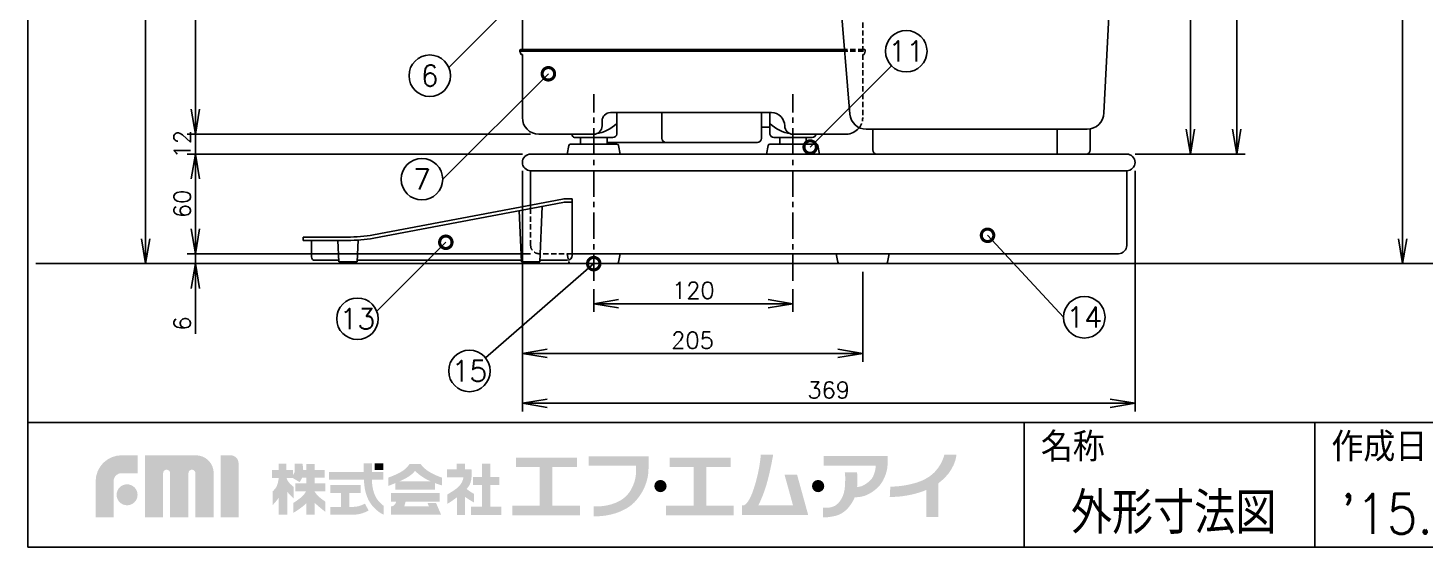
# Model space of a CAD drawing. Extents: x 115 to 2025, y 0 to 1377.
# Drawn here: x 115 to 956, y 0 to 313 of the extents above; entities that cross this region are included whole.
import ezdxf
from ezdxf.enums import TextEntityAlignment as Align

# ---------------------------------------------------------------- set-up
doc = ezdxf.new("R2010")
doc.units = 0
doc.header["$LTSCALE"] = 0.5
doc.header["$PDMODE"] = 3
doc.linetypes.add('CENTER', pattern=[50.8, 31.75, -6.35, 6.35, -6.35])
doc.linetypes.add('HIDDEN', pattern=[9.525, 6.35, -3.175])
doc.layers.get('0').update_dxf_attribs({"linetype": 'CONTINUOUS'})
doc.layers.get('DEFPOINTS').update_dxf_attribs({"linetype": 'CONTINUOUS'})
for name, color, linetype in [('DANMEN', 7, 'CONTINUOUS'), ('SUNPOU', 7, 'CONTINUOUS'), ('WAKU', 7, 'CONTINUOUS')]:
    doc.layers.add(name, color=color, linetype=linetype)
doc.styles.add('BIGFONT', font='romans', dxfattribs={"bigfont": 'bigfont'})
doc.styles.get("Standard").update_dxf_attribs({"font": 'ROMANS', "bigfont": 'EXTFONT.shx'})
doc.dimstyles.get("Standard").update_dxf_attribs({"dimscale": 5, "dimtxt": 2, "dimasz": 3, "dimexe": 1, "dimexo": 1, "dimgap": 0.6, "dimtad": 3, "dimdec": 0, "dimzin": 0, "dimdsep": 46, "dimtxsty": 'STANDARD', "dimblk1": 'OPEN', "dimblk2": 'OPEN', "dimsah": 1, "dimcen": 1.5, "dimadec": 0, "dimazin": 0, "dimtfac": 1, "dimtdec": 0, "dimtmove": 0, "dimatfit": 0, "dimldrblk": 'DOTSMALL', "dimfxl": 1, "dimtvp": 1, "dimtolj": 1, "dimtzin": 0, "dimarcsym": 0})

# ---------------------------------------------------------------- blocks, each defined once
blk = doc.blocks.new('_OPEN')
at = {"color": 0, "linetype": 'ByBlock'}
for p, q in [((-1, 0.167), (0, 0)), ((0, 0), (-1, -0.167)), ((0, 0), (-1, 0))]:
    blk.add_line(p, q, dxfattribs=at)
blk = doc.blocks.new('*D4')
at = {"layer": 'DEFPOINTS', "color": 0}
for p in [(535.25, 770.78), (185.89, 170.78), (347.02, 170.78)]:
    blk.add_point(p, dxfattribs=at)
at = {"layer": 'SUNPOU', "color": 0, "lineweight": -2}
for p, q in [((530.25, 770.78), (180.89, 770.78)), ((185.89, 755.78), (185.89, 185.78)), ((342.02, 170.78), (180.89, 170.78))]:
    blk.add_line(p, q, dxfattribs=at)
at = {"layer": 'SUNPOU', "color": 0, "lineweight": -2, "xscale": 15, "yscale": 15, "zscale": 15}
for p, rotation in [((185.89, 770.78), 90), ((185.89, 170.78), 270)]:
    blk.add_blockref('_OPEN', p, dxfattribs=dict(at, rotation=rotation))
at = {"layer": 'SUNPOU', "color": 0, "insert": (177.89, 486.78), "char_height": 10, "attachment_point": 5, "rotation": 90}
blk.add_mtext('\\A1;600', dxfattribs=at)
blk = doc.blocks.new('_DotSmall')
at = {"color": 0, "linetype": 'ByBlock', "const_width": 0.5}
blk.add_lwpolyline([(-0.0625, 0, 1), (0.0625, 0, 1)], format="xyb", close=True, dxfattribs=at)
blk = doc.blocks.new('*D5')
at = {"layer": 'DEFPOINTS', "color": 0}
for p in [(356.22, 176.78), (215.89, 170.78), (410.73, 170.78)]:
    blk.add_point(p, dxfattribs=at)
at = {"layer": 'SUNPOU', "color": 0, "lineweight": -2}
for p, q in [((215.89, 191.78), (215.89, 206.78)), ((351.22, 176.78), (210.89, 176.78)), ((215.89, 176.78), (215.89, 170.78)), ((405.73, 170.78), (210.89, 170.78)), ((215.89, 155.78), (215.89, 128.58))]:
    blk.add_line(p, q, dxfattribs=at)
at = {"layer": 'SUNPOU', "color": 0, "lineweight": -2, "xscale": 15, "yscale": 15, "zscale": 15}
for p, rotation in [((215.89, 176.78), 270), ((215.89, 170.78), 90)]:
    blk.add_blockref('_OPEN', p, dxfattribs=dict(at, rotation=rotation))
at = {"layer": 'SUNPOU', "color": 0, "insert": (207.89, 134.68), "char_height": 10, "attachment_point": 5, "rotation": 90}
blk.add_mtext('\\A1;6', dxfattribs=at)
blk = doc.blocks.new('*D8')
at = {"layer": 'DEFPOINTS', "color": 0}
for p in [(774.37, 545.18), (776.75, 236.78), (815.08, 236.78)]:
    blk.add_point(p, dxfattribs=at)
at = {"layer": 'SUNPOU', "color": 0, "lineweight": -2}
for p, q in [((779.37, 545.18), (820.08, 545.18)), ((815.08, 530.18), (815.08, 251.78)), ((781.75, 236.78), (820.08, 236.78))]:
    blk.add_line(p, q, dxfattribs=at)
at = {"layer": 'SUNPOU', "color": 0, "lineweight": -2, "xscale": 15, "yscale": 15, "zscale": 15}
for p, rotation in [((815.08, 545.18), 90), ((815.08, 236.78), 270)]:
    blk.add_blockref('_OPEN', p, dxfattribs=dict(at, rotation=rotation))
at = {"layer": 'SUNPOU', "color": 0, "insert": (807.08, 390.98), "char_height": 10, "attachment_point": 5, "rotation": 90}
blk.add_mtext('\\A1;308', dxfattribs=at)
blk = doc.blocks.new('*D9')
at = {"layer": 'DEFPOINTS', "color": 0}
for p in [(777.71, 546.78), (776.75, 236.78), (843.03, 236.78)]:
    blk.add_point(p, dxfattribs=at)
at = {"layer": 'SUNPOU', "color": 0, "lineweight": -2}
for p, q in [((782.71, 546.78), (848.03, 546.78)), ((843.03, 531.78), (843.03, 251.78)), ((781.75, 236.78), (848.03, 236.78))]:
    blk.add_line(p, q, dxfattribs=at)
at = {"layer": 'SUNPOU', "color": 0, "lineweight": -2, "xscale": 15, "yscale": 15, "zscale": 15}
for p, rotation in [((843.03, 546.78), 90), ((843.03, 236.78), 270)]:
    blk.add_blockref('_OPEN', p, dxfattribs=dict(at, rotation=rotation))
at = {"layer": 'SUNPOU', "color": 0, "insert": (835.03, 391.78), "char_height": 10, "attachment_point": 5, "rotation": 90}
blk.add_mtext('\\A1;310', dxfattribs=at)
blk = doc.blocks.new('*D10')
at = {"layer": 'DEFPOINTS', "color": 0}
for p in [(455.75, 160.33), (575.75, 160.33), (575.75, 146.64)]:
    blk.add_point(p, dxfattribs=at)
at = {"layer": 'SUNPOU', "color": 0, "lineweight": -2}
for p, q in [((455.75, 155.33), (455.75, 141.64)), ((575.75, 155.33), (575.75, 141.64)), ((470.75, 146.64), (560.75, 146.64))]:
    blk.add_line(p, q, dxfattribs=at)
at = {"layer": 'SUNPOU', "color": 0, "lineweight": -2, "xscale": 15, "yscale": 15, "zscale": 15, "rotation": 180}
blk.add_blockref('_OPEN', (455.75, 146.64), dxfattribs=at)
at = {"layer": 'SUNPOU', "color": 0, "lineweight": -2, "xscale": 15, "yscale": 15, "zscale": 15}
blk.add_blockref('_OPEN', (575.75, 146.64), dxfattribs=at)
at = {"layer": 'SUNPOU', "color": 0, "insert": (515.75, 154.64), "char_height": 10, "attachment_point": 5}
blk.add_mtext('\\A1;120', dxfattribs=at)
blk = doc.blocks.new('*D12')
at = {"layer": 'DEFPOINTS', "color": 0}
for p in [(617.75, 170.78), (412.75, 162.68), (617.75, 116.64)]:
    blk.add_point(p, dxfattribs=at)
at = {"layer": 'SUNPOU', "color": 0, "lineweight": -2}
for p, q in [((617.75, 165.78), (617.75, 111.64)), ((412.75, 157.68), (412.75, 111.64)), ((427.75, 116.64), (602.75, 116.64))]:
    blk.add_line(p, q, dxfattribs=at)
at = {"layer": 'SUNPOU', "color": 0, "lineweight": -2, "xscale": 15, "yscale": 15, "zscale": 15, "rotation": 180}
blk.add_blockref('_OPEN', (412.75, 116.64), dxfattribs=at)
at = {"layer": 'SUNPOU', "color": 0, "lineweight": -2, "xscale": 15, "yscale": 15, "zscale": 15}
blk.add_blockref('_OPEN', (617.75, 116.64), dxfattribs=at)
at = {"layer": 'SUNPOU', "color": 0, "insert": (515.25, 124.64), "char_height": 10, "attachment_point": 5}
blk.add_mtext('\\A1;205', dxfattribs=at)
blk = doc.blocks.new('*D19')
at = {"layer": 'DEFPOINTS', "color": 0}
for p in [(1132.19, 720.78), (942.86, 170.78), (1060.05, 170.78)]:
    blk.add_point(p, dxfattribs=at)
at = {"layer": 'SUNPOU', "color": 0, "lineweight": -2}
for p, q in [((1127.19, 720.78), (937.86, 720.78)), ((942.86, 705.78), (942.86, 185.78)), ((1055.05, 170.78), (937.86, 170.78))]:
    blk.add_line(p, q, dxfattribs=at)
at = {"layer": 'SUNPOU', "color": 0, "lineweight": -2, "xscale": 15, "yscale": 15, "zscale": 15}
for p, rotation in [((942.86, 720.78), 90), ((942.86, 170.78), 270)]:
    blk.add_blockref('_OPEN', p, dxfattribs=dict(at, rotation=rotation))
at = {"layer": 'SUNPOU', "color": 0, "insert": (934.86, 433.78), "char_height": 10, "attachment_point": 5, "rotation": 90}
blk.add_mtext('\\A1;550', dxfattribs=at)
blk = doc.blocks.new('*D21')
at = {"layer": 'DEFPOINTS', "color": 0}
for p in [(323.8, 461.78), (215.89, 248.78), (422.75, 248.78)]:
    blk.add_point(p, dxfattribs=at)
at = {"layer": 'SUNPOU', "color": 0, "lineweight": -2}
for p, q in [((318.8, 461.78), (210.89, 461.78)), ((215.89, 446.78), (215.89, 263.78)), ((417.75, 248.78), (210.89, 248.78))]:
    blk.add_line(p, q, dxfattribs=at)
at = {"layer": 'SUNPOU', "color": 0, "lineweight": -2, "xscale": 15, "yscale": 15, "zscale": 15}
for p, rotation in [((215.89, 461.78), 90), ((215.89, 248.78), 270)]:
    blk.add_blockref('_OPEN', p, dxfattribs=dict(at, rotation=rotation))
at = {"layer": 'SUNPOU', "color": 0, "insert": (207.89, 355.28), "char_height": 10, "attachment_point": 5, "rotation": 90}
blk.add_mtext('\\A1;213', dxfattribs=at)
blk = doc.blocks.new('*D23')
at = {"layer": 'DEFPOINTS', "color": 0}
for p in [(417.75, 236.78), (215.89, 176.78), (422.75, 176.78)]:
    blk.add_point(p, dxfattribs=at)
at = {"layer": 'SUNPOU', "color": 0, "lineweight": -2}
for p, q in [((412.75, 236.78), (210.89, 236.78)), ((215.89, 221.78), (215.89, 191.78)), ((417.75, 176.78), (210.89, 176.78))]:
    blk.add_line(p, q, dxfattribs=at)
at = {"layer": 'SUNPOU', "color": 0, "lineweight": -2, "xscale": 15, "yscale": 15, "zscale": 15}
for p, rotation in [((215.89, 236.78), 90), ((215.89, 176.78), 270)]:
    blk.add_blockref('_OPEN', p, dxfattribs=dict(at, rotation=rotation))
at = {"layer": 'SUNPOU', "color": 0, "insert": (207.89, 206.78), "char_height": 10, "attachment_point": 5, "rotation": 90}
blk.add_mtext('\\A1;60', dxfattribs=at)
blk = doc.blocks.new('*D28')
at = {"layer": 'DEFPOINTS', "color": 0}
for p in [(412.75, 231.78), (781.75, 231.78), (781.75, 86.64)]:
    blk.add_point(p, dxfattribs=at)
at = {"layer": 'SUNPOU', "color": 0, "lineweight": -2}
for p, q in [((412.75, 226.78), (412.75, 81.64)), ((781.75, 226.78), (781.75, 81.64)), ((427.75, 86.64), (766.75, 86.64))]:
    blk.add_line(p, q, dxfattribs=at)
at = {"layer": 'SUNPOU', "color": 0, "lineweight": -2, "xscale": 15, "yscale": 15, "zscale": 15, "rotation": 180}
blk.add_blockref('_OPEN', (412.75, 86.64), dxfattribs=at)
at = {"layer": 'SUNPOU', "color": 0, "lineweight": -2, "xscale": 15, "yscale": 15, "zscale": 15}
blk.add_blockref('_OPEN', (781.75, 86.64), dxfattribs=at)
at = {"layer": 'SUNPOU', "color": 0, "insert": (597.25, 94.64), "char_height": 10, "attachment_point": 5}
blk.add_mtext('\\A1;369', dxfattribs=at)
blk = doc.blocks.new('*D29')
at = {"layer": 'DEFPOINTS', "color": 0}
for p in [(258.49, 248.78), (215.89, 236.78), (264.49, 236.78)]:
    blk.add_point(p, dxfattribs=at)
at = {"layer": 'SUNPOU', "color": 0, "lineweight": -2}
for p, q in [((215.89, 263.78), (215.89, 278.78)), ((253.49, 248.78), (210.89, 248.78)), ((215.89, 248.78), (215.89, 236.78)), ((259.49, 236.78), (210.89, 236.78)), ((215.89, 221.78), (215.89, 206.78))]:
    blk.add_line(p, q, dxfattribs=at)
at = {"layer": 'SUNPOU', "color": 0, "lineweight": -2, "xscale": 15, "yscale": 15, "zscale": 15}
for p, rotation in [((215.89, 248.78), 270), ((215.89, 236.78), 90)]:
    blk.add_blockref('_OPEN', p, dxfattribs=dict(at, rotation=rotation))
at = {"layer": 'SUNPOU', "color": 0, "insert": (207.89, 242.78), "char_height": 10, "attachment_point": 5, "rotation": 90}
blk.add_mtext('\\A1;12', dxfattribs=at)

msp = doc.modelspace()

# ---------------------------------------------------------------- hatches: boundary and pattern name
at = {"layer": 'WAKU'}
h = msp.add_hatch(color=1, dxfattribs=at)
edge = h.paths.add_edge_path()
edge.add_spline(control_points=[(155.78, 17.85), (155.78, 17.85), (155.78, 39.66), (155.78, 39.66), (155.78, 48.29), (162.8, 55.31), (171.43, 55.31), (171.43, 55.31), (181.16, 55.31), (181.16, 55.31), (181.16, 55.31), (181.16, 44.53), (181.16, 44.53), (181.16, 44.53), (171.43, 44.53), (171.43, 44.53), (168.75, 44.53), (166.56, 42.34), (166.56, 39.66), (166.56, 39.66), (166.56, 17.85), (166.56, 17.85), (166.56, 17.85), (155.78, 17.85), (155.78, 17.85)], knot_values=[0, 0, 0, 0, 1, 1, 1, 2, 2, 2, 3, 3, 3, 4, 4, 4, 5, 5, 5, 6, 6, 6, 7, 7, 7, 8, 8, 8, 8], degree=3, periodic=0)
h = msp.add_hatch(color=1, dxfattribs=at)
edge = h.paths.add_edge_path()
edge.add_spline(control_points=[(226.74, 17.85), (226.74, 17.85), (215.86, 17.85), (215.86, 17.85), (215.86, 17.85), (215.86, 44.54), (215.86, 44.54), (215.86, 45.7), (214.92, 46.64), (213.76, 46.64), (212.6, 46.64), (211.66, 45.7), (211.66, 44.54), (211.66, 44.54), (211.66, 17.85), (211.66, 17.85), (211.66, 17.85), (200.62, 17.85), (200.62, 17.85), (200.62, 17.85), (200.62, 44.54), (200.62, 44.54), (200.62, 45.7), (199.69, 46.64), (198.53, 46.64), (197.36, 46.64), (196.42, 45.7), (196.42, 44.54), (196.42, 44.54), (196.42, 17.85), (196.42, 17.85), (196.42, 17.85), (185.4, 17.85), (185.4, 17.85), (185.4, 17.85), (185.4, 55.31), (185.4, 55.31), (185.4, 55.31), (201.24, 55.31), (201.24, 55.31), (201.24, 55.31), (216.11, 55.31), (216.11, 55.31), (222.05, 55.31), (226.89, 50.48), (226.89, 44.54), (226.89, 44.54), (226.89, 43.54), (226.89, 43.54), (226.89, 41.88), (226.89, 17.85), (226.89, 17.85), (226.89, 17.85), (226.74, 17.85), (226.74, 17.85)], knot_values=[0, 0, 0, 0, 1, 1, 1, 2, 2, 2, 3, 3, 3, 4, 4, 4, 5, 5, 5, 6, 6, 6, 7, 7, 7, 8, 8, 8, 9, 9, 9, 10, 10, 10, 11, 11, 11, 12, 12, 12, 13, 13, 13, 14, 14, 14, 15, 15, 15, 16, 16, 16, 17, 17, 17, 18, 18, 18, 18], degree=3, periodic=0)
h = msp.add_hatch(color=1, dxfattribs=at)
edge = h.paths.add_edge_path()
edge.add_spline(control_points=[(231.05, 17.85), (231.05, 17.85), (231.05, 55.33), (231.05, 55.33), (231.05, 55.33), (236.97, 55.33), (236.97, 55.33), (239.66, 55.33), (241.84, 53.15), (241.84, 50.46), (241.84, 50.46), (241.84, 17.85), (241.84, 17.85), (241.84, 17.85), (231.05, 17.85), (231.05, 17.85)], knot_values=[0, 0, 0, 0, 1, 1, 1, 2, 2, 2, 3, 3, 3, 4, 4, 4, 5, 5, 5, 5], degree=3, periodic=0)
for points in [[(430.86, 25), (430.86, 48.15), (445.65, 48.15), (445.65, 53.89), (408.87, 53.89), (408.87, 48.15), (423.27, 48.15), (423.27, 25), (406.73, 25), (406.73, 19.06), (447.4, 19.06), (447.4, 25)], [(523.48, 25), (523.48, 48.15), (538.26, 48.15), (538.26, 53.89), (501.49, 53.89), (501.49, 48.15), (515.89, 48.15), (515.89, 25), (499.35, 25), (499.35, 19.06), (540.02, 19.06), (540.02, 25)], [(329.04, 46.37), (323.83, 46.37), (323.83, 50.44), (329.04, 50.44)], [(393.46, 24.35), (393.46, 37.32), (398.91, 37.32), (398.91, 42.19), (393.46, 42.19), (393.46, 50.16), (388.54, 50.16), (388.54, 42.19), (383.02, 42.19), (383.02, 37.32), (388.54, 37.32), (388.54, 24.35), (381.85, 24.35), (381.85, 19.42), (400.08, 19.42), (400.08, 24.35)]]:
    msp.add_hatch(color=1, dxfattribs=at).paths.add_polyline_path(points)
h = msp.add_hatch(color=1, dxfattribs=at)
edge = h.paths.add_edge_path()
edge.add_spline(control_points=[(488.75, 49.02), (488.75, 49.02), (488.75, 50.06), (488.75, 50.06), (488.76, 50.73), (488.77, 51.12), (488.75, 51.17), (488.75, 51.17), (488.75, 54.67), (488.75, 54.67), (488.75, 54.67), (452.69, 54.67), (452.69, 54.67), (452.69, 54.67), (452.69, 49.02), (452.69, 49.02), (452.69, 49.02), (481.18, 49.02), (481.18, 49.02), (481.32, 47.05), (481.43, 42.9), (480.27, 39.37), (479.06, 35.68), (477.51, 33.01), (475.36, 30.8), (471.02, 26.3), (462.93, 24.17), (455.8, 24.48), (455.8, 24.48), (455.8, 24.47), (455.8, 24.47), (455.8, 24.47), (455.8, 18.59), (455.8, 18.59), (455.8, 18.59), (455.8, 18.58), (455.8, 18.58), (464.54, 18.2), (474.66, 21.22), (480.13, 26.87), (482.74, 29.58), (485.09, 32.85), (486.75, 37.09), (488.34, 41.12), (488.74, 44.79), (488.74, 47.37), (488.73, 47.99), (488.73, 48.54), (488.74, 49.02), (488.74, 49.02), (488.75, 49.02), (488.75, 49.02)], knot_values=[0, 0, 0, 0, 1, 1, 1, 2, 2, 2, 3, 3, 3, 4, 4, 4, 5, 5, 5, 6, 6, 6, 7, 7, 7, 8, 8, 8, 9, 9, 9, 10, 10, 10, 11, 11, 11, 12, 12, 12, 13, 13, 13, 14, 14, 14, 15, 15, 15, 16, 16, 16, 17, 17, 17, 17], degree=3, periodic=0)
h = msp.add_hatch(color=1, dxfattribs=at)
edge = h.paths.add_edge_path()
edge.add_spline(control_points=[(578.2, 43.65), (578.2, 43.65), (570.65, 43.65), (570.65, 43.65), (570.65, 43.65), (575.77, 25.11), (575.77, 25.11), (575.77, 25.11), (554.88, 25.11), (554.88, 25.11), (555.48, 26.27), (556.81, 29.05), (558.58, 33.87), (561.44, 41.68), (563.8, 55.58), (563.8, 55.58), (563.8, 55.58), (556.35, 55.58), (556.35, 55.58), (556.35, 55.58), (555.84, 46.26), (552.11, 35.08), (549.57, 27.44), (547.28, 25.54), (546.09, 25.11), (546.09, 25.11), (544.97, 25.11), (544.97, 25.11), (544.97, 25.11), (544.97, 19.33), (544.97, 19.33), (544.97, 19.33), (577.36, 19.33), (577.36, 19.33), (577.36, 19.33), (582.3, 19.33), (582.3, 19.33), (582.3, 19.33), (584.91, 19.33), (584.91, 19.33), (584.91, 19.33), (578.2, 43.65), (578.2, 43.65)], knot_values=[0, 0, 0, 0, 1, 1, 1, 2, 2, 2, 3, 3, 3, 4, 4, 4, 5, 5, 5, 6, 6, 6, 7, 7, 7, 8, 8, 8, 9, 9, 9, 10, 10, 10, 11, 11, 11, 12, 12, 12, 13, 13, 13, 14, 14, 14, 14], degree=3, periodic=0)
h = msp.add_hatch(color=1, dxfattribs=at)
edge = h.paths.add_edge_path()
edge.add_spline(control_points=[(632.75, 50.8), (632.75, 50.8), (632.75, 54.88), (632.75, 54.88), (632.75, 54.88), (594.26, 54.88), (594.26, 54.88), (594.26, 54.88), (594.26, 49.08), (594.26, 49.08), (594.26, 49.08), (625.63, 49.08), (625.63, 49.08), (625.52, 47.53), (624.97, 42.7), (622.25, 40.16), (618.98, 37.12), (616.6, 36.25), (614.42, 36.25), (614.41, 36.25), (614.4, 36.25), (614.38, 36.25), (614.84, 40.73), (614.34, 44.95), (614.34, 44.95), (614.34, 44.95), (606.95, 44.95), (606.95, 44.95), (606.95, 44.95), (607.43, 43.71), (607.1, 37.26), (606.73, 30.3), (603.69, 26.46), (601.01, 24.87), (598.32, 23.27), (593.82, 23.7), (593.82, 23.7), (593.82, 23.7), (593.82, 17.83), (593.82, 17.83), (593.82, 17.83), (596.14, 17.62), (601.22, 18.78), (605.72, 19.79), (609.6, 23.21), (612.46, 28.85), (612.53, 28.99), (612.81, 29.87), (612.87, 30.02), (616.36, 30.06), (620.34, 30.32), (626.02, 35.16), (630.44, 38.93), (632.17, 44.84), (632.62, 48.07), (632.62, 48.07), (632.75, 50.8), (632.75, 50.8)], knot_values=[0, 0, 0, 0, 1, 1, 1, 2, 2, 2, 3, 3, 3, 4, 4, 4, 5, 5, 5, 6, 6, 6, 7, 7, 7, 8, 8, 8, 9, 9, 9, 10, 10, 10, 11, 11, 11, 12, 12, 12, 13, 13, 13, 14, 14, 14, 15, 15, 15, 16, 16, 16, 17, 17, 17, 18, 18, 18, 19, 19, 19, 19], degree=3, periodic=0)
h = msp.add_hatch(color=1, dxfattribs=at)
edge = h.paths.add_edge_path()
edge.add_spline(control_points=[(674.23, 55.69), (674.23, 55.69), (666.91, 55.69), (666.91, 55.69), (666.89, 55.57), (664.79, 45.48), (654.9, 40.72), (651.18, 38.93), (647.89, 38.14), (645.1, 37.55), (638.95, 36.25), (634.42, 36.46), (634.37, 36.46), (634.37, 36.46), (634.05, 30.24), (634.05, 30.24), (634.26, 30.23), (639.39, 29.98), (646.39, 31.46), (649.17, 32.05), (652.38, 32.86), (656.11, 34.45), (656.11, 34.45), (656.11, 18.05), (656.11, 18.05), (656.11, 18.05), (663.36, 18.05), (663.36, 18.05), (663.36, 18.05), (663.36, 38.48), (663.36, 38.48), (673.54, 45.8), (674.12, 55.2), (674.23, 55.69)], knot_values=[0, 0, 0, 0, 1, 1, 1, 2, 2, 2, 3, 3, 3, 4, 4, 4, 5, 5, 5, 6, 6, 6, 7, 7, 7, 8, 8, 8, 9, 9, 9, 10, 10, 10, 11, 11, 11, 11], degree=3, periodic=0)
h = msp.add_hatch(color=1, dxfattribs=at)
edge = h.paths.add_edge_path(flags=16)
edge.add_spline(control_points=[(294.19, 27.33), (294.19, 27.33), (292.22, 28.6), (290.19, 30.35), (288.97, 31.4), (288.13, 32.65), (287.66, 33.48), (287.66, 33.48), (287.66, 33.58), (287.66, 33.58), (287.66, 33.58), (294.1, 33.58), (294.1, 33.58), (294.1, 33.58), (294.1, 38.36), (294.1, 38.36), (294.1, 38.36), (287.66, 38.36), (287.66, 38.36), (287.66, 38.36), (287.66, 41.73), (287.66, 41.73), (287.66, 41.73), (293.7, 41.73), (293.7, 41.73), (293.7, 41.73), (293.7, 46.51), (293.7, 46.51), (293.7, 46.51), (287.66, 46.51), (287.66, 46.51), (287.66, 46.51), (287.66, 50.09), (287.66, 50.09), (287.66, 50.09), (282.6, 50.09), (282.6, 50.09), (282.6, 50.09), (282.6, 46.51), (282.6, 46.51), (282.6, 46.51), (280.76, 46.51), (280.76, 46.51), (280.68, 48.6), (280.35, 50.17), (280.35, 50.17), (280.35, 50.17), (275.64, 50.17), (275.64, 50.17), (275.64, 50.17), (275.71, 46.23), (275.64, 45.38), (275.6, 44.9), (275.13, 44.13), (274.73, 43.56), (274.73, 43.56), (274.73, 46.51), (274.73, 46.51), (274.73, 46.51), (270.6, 46.51), (270.6, 46.51), (270.6, 46.51), (270.6, 50.17), (270.6, 50.17), (270.6, 50.17), (266.06, 50.17), (266.06, 50.17), (266.06, 50.17), (266.06, 46.51), (266.06, 46.51), (266.06, 46.51), (262.08, 46.51), (262.08, 46.51), (262.08, 46.51), (262.08, 41.66), (262.08, 41.66), (262.08, 41.66), (266.06, 41.66), (266.06, 41.66), (266.06, 41.66), (266.06, 41.59), (266.06, 41.59), (265.95, 40.74), (265.46, 37.51), (264.55, 36.11), (263.49, 34.5), (262.44, 33.65), (262.44, 33.65), (262.44, 33.65), (262.44, 25.37), (262.44, 25.37), (262.44, 25.37), (264.98, 28), (266.06, 29.81), (266.06, 29.81), (266.06, 19.43), (266.06, 19.43), (266.06, 19.43), (270.6, 19.43), (270.6, 19.43), (270.6, 19.43), (270.6, 19.46), (270.6, 19.46), (270.6, 19.46), (271.22, 19.46), (271.22, 19.46), (271.22, 19.46), (271.22, 33.35), (271.22, 33.35), (272.38, 31.65), (275.01, 29.23), (275.01, 29.23), (275.01, 29.23), (275.01, 36.25), (275.01, 36.25), (275.01, 36.25), (273.05, 37.8), (272.13, 38.93), (271.4, 39.83), (270.9, 41.16), (270.73, 41.66), (270.73, 41.66), (274.38, 41.66), (274.38, 41.66), (274.38, 41.66), (278.59, 39.14), (278.59, 39.14), (278.59, 39.14), (279.46, 40.25), (280.09, 41.73), (280.09, 41.73), (282.6, 41.73), (282.6, 41.73), (282.6, 41.73), (282.6, 38.36), (282.6, 38.36), (282.6, 38.36), (276.04, 38.36), (276.04, 38.36), (276.04, 38.36), (276.04, 33.58), (276.04, 33.58), (276.04, 33.58), (282.44, 33.58), (282.44, 33.58), (282.03, 32.71), (281.09, 31.16), (279.15, 29.65), (276.28, 27.4), (274.87, 26.63), (274.87, 26.63), (274.87, 26.63), (274.87, 20.66), (274.87, 20.66), (274.87, 20.66), (280.7, 24.03), (282.6, 26.49), (282.6, 26.49), (282.6, 19.46), (282.6, 19.46), (282.6, 19.46), (287.66, 19.46), (287.66, 19.46), (287.66, 19.46), (287.66, 26.67), (287.66, 26.67), (290.01, 24.4), (294.19, 21.15), (294.19, 21.15), (294.19, 21.15), (294.19, 27.33), (294.19, 27.33)], knot_values=[0, 0, 0, 0, 1, 1, 1, 2, 2, 2, 3, 3, 3, 4, 4, 4, 5, 5, 5, 6, 6, 6, 7, 7, 7, 8, 8, 8, 9, 9, 9, 10, 10, 10, 11, 11, 11, 12, 12, 12, 13, 13, 13, 14, 14, 14, 15, 15, 15, 16, 16, 16, 17, 17, 17, 18, 18, 18, 19, 19, 19, 20, 20, 20, 21, 21, 21, 22, 22, 22, 23, 23, 23, 24, 24, 24, 25, 25, 25, 26, 26, 26, 27, 27, 27, 28, 28, 28, 29, 29, 29, 30, 30, 30, 31, 31, 31, 32, 32, 32, 33, 33, 33, 34, 34, 34, 35, 35, 35, 36, 36, 36, 37, 37, 37, 38, 38, 38, 39, 39, 39, 40, 40, 40, 41, 41, 41, 42, 42, 42, 43, 43, 43, 44, 44, 44, 45, 45, 45, 46, 46, 46, 47, 47, 47, 48, 48, 48, 49, 49, 49, 50, 50, 50, 51, 51, 51, 52, 52, 52, 53, 53, 53, 54, 54, 54, 55, 55, 55, 56, 56, 56, 57, 57, 57, 57], degree=3, periodic=0)
h = msp.add_hatch(color=1, dxfattribs=at)
edge = h.paths.add_edge_path()
edge.add_spline(control_points=[(324.59, 30), (323.65, 31.73), (322.93, 33.91), (322.57, 36.02), (322.28, 37.71), (322.18, 39.45), (322.14, 40.54), (322.14, 40.54), (329.04, 40.54), (329.04, 40.54), (329.04, 40.54), (329.04, 45.32), (329.04, 45.32), (329.04, 45.32), (322.22, 45.32), (322.22, 45.32), (322.22, 45.32), (322.22, 50.44), (322.22, 50.44), (322.22, 50.44), (317.16, 50.44), (317.16, 50.44), (317.16, 50.44), (317.16, 45.32), (317.16, 45.32), (317.16, 45.32), (296.37, 45.32), (296.37, 45.32), (296.37, 45.32), (296.37, 40.54), (296.37, 40.54), (296.37, 40.54), (317.37, 40.54), (317.37, 40.54), (317.41, 39.31), (317.53, 37.27), (317.88, 35.22), (318.33, 32.63), (319.27, 29.91), (320.45, 27.75), (323.06, 23.02), (327.45, 20.44), (327.86, 20.19), (328.26, 19.94), (329.28, 19.53), (329.28, 19.53), (329.28, 19.53), (329.28, 24.83), (329.28, 24.83), (328.06, 25.71), (325.95, 27.53), (324.59, 30)], knot_values=[0, 0, 0, 0, 1, 1, 1, 2, 2, 2, 3, 3, 3, 4, 4, 4, 5, 5, 5, 6, 6, 6, 7, 7, 7, 8, 8, 8, 9, 9, 9, 10, 10, 10, 11, 11, 11, 12, 12, 12, 13, 13, 13, 14, 14, 14, 15, 15, 15, 16, 16, 16, 17, 17, 17, 17], degree=3, periodic=0)
h = msp.add_hatch(color=1, dxfattribs=at)
edge = h.paths.add_edge_path()
edge.add_spline(control_points=[(338.77, 39.64), (340.28, 40.3), (341.67, 40.94), (342.48, 41.4), (345.01, 42.84), (347.48, 44.65), (347.93, 45.88), (348.01, 45.89), (348.11, 45.94), (348.26, 45.86), (348.28, 45.55), (351.03, 43.25), (353.12, 41.92), (354.52, 41.04), (356.02, 40.28), (357.47, 39.64), (357.47, 39.64), (338.77, 39.64), (338.77, 39.64)], knot_values=[0, 0, 0, 0, 1, 1, 1, 2, 2, 2, 3, 3, 3, 4, 4, 4, 5, 5, 5, 6, 6, 6, 6], degree=3, periodic=0)
edge = h.paths.add_edge_path(flags=16)
edge.add_spline(control_points=[(364.28, 41.86), (364.28, 41.86), (361.16, 42.86), (357.85, 44.65), (353.19, 47.18), (351.5, 50.1), (351.5, 50.1), (351.5, 50.1), (344.82, 50.1), (344.82, 50.1), (344.82, 50.1), (343.07, 46.98), (338.92, 44.84), (334.77, 42.7), (331.98, 41.86), (331.98, 41.86), (331.98, 41.86), (331.98, 36.8), (331.98, 36.8), (331.98, 36.8), (334, 37.6), (336.32, 38.58), (336.32, 38.58), (336.32, 34.6), (336.32, 34.6), (336.32, 34.6), (360.08, 34.6), (360.08, 34.6), (360.08, 34.6), (360.08, 38.57), (360.08, 38.57), (362.49, 37.66), (364.28, 37.19), (364.28, 37.19), (364.28, 37.19), (364.28, 41.86), (364.28, 41.86)], knot_values=[0, 0, 0, 0, 1, 1, 1, 2, 2, 2, 3, 3, 3, 4, 4, 4, 5, 5, 5, 6, 6, 6, 7, 7, 7, 8, 8, 8, 9, 9, 9, 10, 10, 10, 11, 11, 11, 12, 12, 12, 12], degree=3, periodic=0)
h = msp.add_hatch(color=1, dxfattribs=at)
edge = h.paths.add_edge_path()
edge.add_spline(control_points=[(383.54, 32.13), (383.54, 32.13), (381.34, 33.36), (380.3, 34.14), (379.88, 34.45), (379.54, 34.82), (379.26, 35.14), (380.05, 36.02), (380.71, 36.93), (381.14, 37.84), (382.76, 41.28), (382.12, 46.86), (382.12, 46.86), (382.12, 46.86), (378.29, 46.86), (378.29, 46.86), (378.29, 46.86), (378.29, 50.16), (378.29, 50.16), (378.29, 50.16), (373.29, 50.16), (373.29, 50.16), (373.29, 50.16), (373.29, 46.86), (373.29, 46.86), (373.29, 46.86), (367.46, 46.86), (367.46, 46.86), (367.46, 46.86), (367.46, 41.92), (367.46, 41.92), (367.46, 41.92), (377.24, 41.92), (377.24, 41.92), (377.08, 39.73), (375.28, 36.99), (373.49, 35.57), (371.6, 34.08), (367.63, 31.68), (367.63, 31.68), (367.63, 31.68), (367.63, 26.1), (367.63, 26.1), (367.63, 26.1), (369.4, 27.01), (372.06, 29.02), (372.45, 29.32), (372.93, 29.67), (373.42, 30.04), (373.42, 30.04), (373.42, 19.42), (373.42, 19.42), (373.42, 19.42), (378.23, 19.42), (378.23, 19.42), (378.23, 19.42), (378.23, 30.27), (378.23, 30.27), (380.43, 28.62), (383.54, 26.88), (383.54, 26.88), (383.54, 26.88), (383.54, 32.13), (383.54, 32.13)], knot_values=[0, 0, 0, 0, 1, 1, 1, 2, 2, 2, 3, 3, 3, 4, 4, 4, 5, 5, 5, 6, 6, 6, 7, 7, 7, 8, 8, 8, 9, 9, 9, 10, 10, 10, 11, 11, 11, 12, 12, 12, 13, 13, 13, 14, 14, 14, 15, 15, 15, 16, 16, 16, 17, 17, 17, 18, 18, 18, 19, 19, 19, 20, 20, 20, 21, 21, 21, 21], degree=3, periodic=0)
h = msp.add_hatch(color=1, dxfattribs=at)
edge = h.paths.add_edge_path()
edge.add_spline(control_points=[(168.39, 31.49), (168.39, 34.98), (171.22, 37.81), (174.71, 37.81), (178.19, 37.81), (181.02, 34.98), (181.02, 31.49), (181.02, 28.01), (178.19, 25.18), (174.71, 25.18), (171.22, 25.18), (168.39, 28.01), (168.39, 31.49)], knot_values=[0, 0, 0, 0, 1, 1, 1, 2, 2, 2, 3, 3, 3, 4, 4, 4, 4], degree=3, periodic=0)
h = msp.add_hatch(color=1, dxfattribs=at)
edge = h.paths.add_edge_path()
edge.add_spline(control_points=[(317.97, 26.18), (317.32, 25.84), (315.34, 24.9), (313.94, 24.58), (313.2, 24.42), (311.69, 24.21), (310.44, 24.21), (310.44, 24.21), (310.19, 24.21), (310.19, 24.21), (310.19, 24.21), (310.19, 24.21), (310.19, 24.21), (310.19, 24.21), (308.63, 24.21), (308.63, 24.21), (308.63, 24.21), (308.63, 32.59), (308.63, 32.59), (308.63, 32.59), (315.37, 32.59), (315.37, 32.59), (315.37, 32.59), (315.37, 37.32), (315.37, 37.32), (315.37, 37.32), (297.02, 37.32), (297.02, 37.32), (297.02, 37.32), (297.02, 32.59), (297.02, 32.59), (297.02, 32.59), (303.44, 32.59), (303.44, 32.59), (303.44, 32.59), (303.44, 24.21), (303.44, 24.21), (303.44, 24.21), (297.02, 24.22), (297.02, 24.22), (297.02, 24.22), (297.02, 19.48), (297.02, 19.48), (297.02, 19.48), (310.19, 19.5), (310.19, 19.5), (310.19, 19.5), (310.44, 19.5), (310.44, 19.5), (311.93, 19.5), (313.79, 19.69), (314.99, 19.97), (317.24, 20.48), (319.88, 21.84), (320.17, 21.99), (320.17, 21.99), (317.97, 26.18), (317.97, 26.18)], knot_values=[0, 0, 0, 0, 1, 1, 1, 2, 2, 2, 3, 3, 3, 4, 4, 4, 5, 5, 5, 6, 6, 6, 7, 7, 7, 8, 8, 8, 9, 9, 9, 10, 10, 10, 11, 11, 11, 12, 12, 12, 13, 13, 13, 14, 14, 14, 15, 15, 15, 16, 16, 16, 17, 17, 17, 18, 18, 18, 19, 19, 19, 19], degree=3, periodic=0)
h = msp.add_hatch(color=1, dxfattribs=at)
edge = h.paths.add_edge_path()
edge.add_spline(control_points=[(499.63, 36.76), (499.63, 34.72), (497.98, 33.07), (495.94, 33.07), (493.9, 33.07), (492.24, 34.72), (492.24, 36.76), (492.24, 38.8), (493.9, 40.45), (495.94, 40.45), (497.98, 40.45), (499.63, 38.8), (499.63, 36.76)], knot_values=[0, 0, 0, 0, 1, 1, 1, 2, 2, 2, 3, 3, 3, 4, 4, 4, 4], degree=3, periodic=0)
h = msp.add_hatch(color=1, dxfattribs=at)
edge = h.paths.add_edge_path()
edge.add_spline(control_points=[(594.59, 36.76), (594.59, 34.72), (592.93, 33.07), (590.89, 33.07), (588.85, 33.07), (587.2, 34.72), (587.2, 36.76), (587.2, 38.8), (588.85, 40.45), (590.89, 40.45), (592.93, 40.45), (594.59, 38.8), (594.59, 36.76)], knot_values=[0, 0, 0, 0, 1, 1, 1, 2, 2, 2, 3, 3, 3, 4, 4, 4, 4], degree=3, periodic=0)
h = msp.add_hatch(color=1, dxfattribs=at)
edge = h.paths.add_edge_path()
edge.add_spline(control_points=[(360.76, 26.6), (360.76, 26.6), (355.6, 26.6), (355.6, 26.6), (355.6, 26.6), (356.54, 24.51), (356.54, 24.51), (356.54, 24.51), (341.64, 24.51), (341.64, 24.51), (341.64, 24.51), (342.47, 27.38), (342.47, 27.38), (342.47, 27.38), (363.05, 27.38), (363.05, 27.38), (363.05, 27.38), (363.05, 32.54), (363.05, 32.54), (363.05, 32.54), (333.57, 32.54), (333.57, 32.54), (333.57, 32.54), (333.57, 27.38), (333.57, 27.38), (333.57, 27.38), (336.72, 27.38), (336.72, 27.38), (336.64, 26.93), (336.44, 26.16), (336, 25.72), (335.37, 25.09), (335.27, 24.95), (334.69, 24.7), (334.46, 24.61), (334.28, 24.56), (334.13, 24.51), (334.13, 24.51), (333.57, 24.51), (333.57, 24.51), (333.57, 24.51), (333.57, 19.45), (333.57, 19.45), (333.57, 19.45), (363.68, 19.45), (363.68, 19.45), (363.68, 19.45), (363.87, 19.45), (363.87, 19.45), (363.87, 19.45), (360.76, 26.6), (360.76, 26.6)], knot_values=[0, 0, 0, 0, 1, 1, 1, 2, 2, 2, 3, 3, 3, 4, 4, 4, 5, 5, 5, 6, 6, 6, 7, 7, 7, 8, 8, 8, 9, 9, 9, 10, 10, 10, 11, 11, 11, 12, 12, 12, 13, 13, 13, 14, 14, 14, 15, 15, 15, 16, 16, 16, 17, 17, 17, 17], degree=3, periodic=0)

# ---------------------------------------------------------------- linework, layer by layer
at = {"color": 2}
for p, q in [((776.07, 514.97), (762.96, 261.6)), ((609.96, 260.87), (589.79, 505.28)), ((412.75, 449.83), (412.75, 299.78)), ((411.25, 299.28), (411.25, 298.78)), ((411.25, 298.78), (605.52, 298.78)), ((411.25, 298.78), (411.77, 297.12)), ((411.75, 299.78), (605.43, 299.78)), ((412.25, 296.78), (412.75, 296.78)), ((412.75, 296.78), (412.75, 258.78)), ((465.75, 261.78), (562.75, 261.78)), ((469.7, 248.78), (469.7, 261.78)), ((496.8, 246.28), (496.8, 261.78)), ((556.8, 246.28), (556.8, 261.78)), ((561.8, 248.78), (561.8, 261.78)), ((460.75, 253.78), (460.75, 256.78)), ((556.8, 253.03), (561.8, 253.03)), ((422.75, 248.78), (455.75, 248.78)), ((467.25, 246.78), (444.25, 246.78)), ((447.75, 242.78), (447.75, 246.78)), ((463.75, 242.78), (463.75, 246.78)), ((564.25, 246.78), (587.25, 246.78)), ((567.75, 242.78), (567.75, 246.78)), ((583.75, 242.78), (583.75, 246.78)), ((619.92, 251.78), (752.96, 251.78)), ((623.79, 251.78), (623.79, 239.28)), ((734.79, 251.78), (734.79, 236.78)), ((754.79, 251.78), (754.79, 239.28)), ((439.75, 236.78), (440.77, 241.97)), ((439.75, 236.78), (471.75, 236.78)), ((469.75, 242.78), (441.75, 242.78)), ((463.75, 243.78), (554.3, 243.78)), ((471.75, 236.78), (470.73, 241.97)), ((499.3, 243.78), (554.3, 243.78)), ((559.75, 236.78), (560.77, 241.97)), ((559.75, 236.78), (591.75, 236.78)), ((561.75, 242.78), (589.75, 242.78)), ((591.75, 236.78), (590.73, 241.97)), ((633.29, 236.78), (776.75, 236.78)), ((471.75, 176.78), (470.73, 171.58)), ((601.75, 176.78), (602.77, 171.58)), ((601.75, 176.78), (633.75, 176.78)), ((633.75, 176.78), (632.73, 171.58)), ((469.75, 170.78), (441.75, 170.78)), ((631.75, 170.78), (603.75, 170.78))]:
    msp.add_line(p, q, dxfattribs=at)
at = {"color": 2, "linetype": 'HIDDEN'}
msp.add_line((439.75, 176.78), (440.77, 171.58), dxfattribs=at)
at = {"color": 2}
msp.add_lwpolyline([(417.75, 236.78), (776.75, 236.78, -0.414214), (781.75, 231.78), (781.75, 231.78, -0.414214), (776.75, 226.78), (417.75, 226.78, -0.414214), (412.75, 231.78), (412.75, 231.78, -0.414214)], format="xyb", close=True, dxfattribs=at)
msp.add_lwpolyline([(417.75, 203.32), (417.75, 226.78)], dxfattribs=at)
msp.add_lwpolyline([(776.75, 226.78), (776.75, 181.78, -0.414214), (771.75, 176.78), (442.75, 176.78)], format="xyb", dxfattribs=at)
at = {"color": 2, "linetype": 'HIDDEN'}
msp.add_lwpolyline([(442.75, 176.78), (422.75, 176.78, -0.414214), (417.75, 181.78), (417.75, 203.32)], format="xyb", dxfattribs=at)
at = {"color": 2}
for centre, radius, start, end in [((411.75, 299.28), 0.5, 90, 180), ((412.25, 297.28), 0.5, 197.58795, 270), ((465.75, 256.78), 5, 90, 180), ((562.75, 253.78), 8, 0, 90), ((619.92, 261.78), 10, 185.19033, 270), ((752.96, 261.78), 10, 270, 358.98761), ((422.75, 258.78), 10, 180, 270), ((455.75, 253.78), 5, 270, 0), ((453.12, 272.63), 24, 279.57734, 313.68487), ((578.37, 272.63), 24, 226.31513, 260.42266), ((575.75, 253.78), 5, 180, 270), ((575.75, 253.78), 5, 180, 270), ((444.39, 248.4), 1.64, 166.88023, 264.98483), ((467.25, 249.28), 2.5, 270, 348.46304), ((499.3, 246.28), 2.5, 180, 270), ((554.3, 246.28), 2.5, 270, 0), ((564.25, 249.28), 2.5, 191.53696, 270), ((587.25, 249.28), 2.5, 270, 348.46304), ((607.37, 259.55), 10.79, 272.57785, 318.45479), ((441.75, 241.78), 1, 90, 168.90027), ((469.75, 241.78), 1, 11.09973, 90), ((561.75, 241.78), 1, 90, 168.90027), ((589.75, 241.78), 1, 11.09973, 90), ((626.29, 239.28), 2.5, 180, 270), ((752.29, 239.28), 2.5, 270, 0), ((441.75, 171.78), 1, 191.09973, 270), ((469.75, 171.78), 1, 270, 348.90027), ((603.75, 171.78), 1, 191.09973, 270), ((631.75, 171.78), 1, 270, 348.90027)]:
    msp.add_arc(centre, radius, start, end, dxfattribs=at)
at = {"layer": 'DANMEN', "color": 2, "linetype": 'HIDDEN'}
for p, q in [((617.75, 482.78), (617.75, 299.78)), ((605.43, 299.78), (618.75, 299.78)), ((605.52, 298.78), (619.25, 298.78)), ((617.75, 296.78), (617.75, 258.78)), ((618.25, 296.78), (617.75, 296.78)), ((619.25, 298.78), (618.72, 297.12)), ((619.25, 299.28), (619.25, 298.78))]:
    msp.add_line(p, q, dxfattribs=at)
at = {"layer": 'DANMEN', "color": 2}
for p, q in [((618.25, 299.78), (618.75, 299.78)), ((575.75, 248.78), (607.86, 248.78)), ((469.75, 170.78), (441.75, 170.78)), ((631.75, 170.78), (603.75, 170.78))]:
    msp.add_line(p, q, dxfattribs=at)
at = {"layer": 'DANMEN', "linetype": 'CENTER'}
for p, q in [((455.75, 160.33), (455.75, 272.97)), ((575.75, 160.33), (575.75, 272.97))]:
    msp.add_line(p, q, dxfattribs=at)
at = {"layer": 'DANMEN', "color": 4}
for p, q in [((323.17, 188.05), (436.96, 209.65)), ((323.36, 186.05), (437.11, 207.65)), ((410.78, 202.65), (412.25, 171.78)), ((424.73, 205.3), (423.25, 171.78)), ((438.55, 209.78), (442.75, 209.78)), ((438.7, 207.78), (442.75, 207.78)), ((442.75, 209.78), (442.75, 175.78)), ((280.75, 186.78), (280.75, 184.78)), ((280.75, 186.78), (307.23, 186.78)), ((280.75, 184.78), (307.42, 184.78)), ((285.75, 184.78), (285.75, 174.78)), ((301.63, 184.78), (302.25, 171.78)), ((313.83, 184.98), (313.25, 171.78)), ((287.75, 172.78), (302.2, 172.78)), ((302.25, 171.78), (313.25, 171.78)), ((313.29, 172.78), (412.25, 172.78)), ((412.25, 171.78), (423.25, 171.78)), ((423.25, 172.78), (439.75, 172.78))]:
    msp.add_line(p, q, dxfattribs=at)
at = {"layer": 'DANMEN', "color": 7}
msp.add_line((119.77, 170.78), (1470.59, 170.78), dxfattribs=at)
at = {"layer": 'DANMEN', "color": 4}
for points in [[(303.25, 171.78), (312.25, 171.78), (312.25, 170.78), (303.25, 170.78)], [(413.25, 171.78), (422.25, 171.78), (422.25, 170.78), (413.25, 170.78)]]:
    msp.add_lwpolyline(points, close=True, dxfattribs=at)
at = {"layer": 'DANMEN', "color": 2, "linetype": 'HIDDEN'}
for centre, radius, start, end in [((618.25, 297.28), 0.5, 270, 342.41205), ((618.75, 299.28), 0.5, 0, 90), ((607.75, 258.78), 10, 320.37606, 0)]:
    msp.add_arc(centre, radius, start, end, dxfattribs=at)
at = {"layer": 'DANMEN', "color": 4}
for centre, radius, start, end in [((438.55, 199.78), 10, 90, 99.16903), ((438.7, 197.78), 10, 90, 99.17116), ((307.23, 286.78), 100, 270, 279.16903), ((307.42, 284.78), 100, 270, 279.17116), ((287.75, 174.78), 2, 180, 270), ((439.75, 175.78), 3, 270, 360)]:
    msp.add_arc(centre, radius, start, end, dxfattribs=at)
at = {"layer": 'SUNPOU'}
for centre in [(643.96, 298.77), (357, 284.03), (352.28, 221.65), (313.44, 137.57), (751.21, 138.46), (380.89, 106.1)]:
    msp.add_circle(centre, 12.5, dxfattribs=at)
at = {"layer": 'WAKU', "color": 6}
for p, q in [((115, 1376.75), (115, 0)), ((115, 75), (2025, 75)), ((115, 0), (2025, 0))]:
    msp.add_line(p, q, dxfattribs=at)
at = {"layer": 'WAKU', "color": 7}
for p, q in [((715, 75), (715, 0)), ((890, 75), (890, 0))]:
    msp.add_line(p, q, dxfattribs=at)

# ---------------------------------------------------------------- texts
at = {"layer": 'SUNPOU', "style": 'BIGFONT'}
for s, p in [('11', (643.96, 298.77)), ('6', (357, 284.03)), ('7', (352.28, 221.65)), ('13', (313.44, 137.57)), ('14', (751.21, 138.46)), ('15', (380.89, 106.1))]:
    msp.add_text(s, height=12.5, dxfattribs=at).set_placement(p, align=Align.MIDDLE)
at = {"layer": 'WAKU'}
for s, p in [('名称', (725.02, 51.55)), ('作成日', (900.02, 51.55))]:
    msp.add_text(s, height=17.5, dxfattribs=at).set_placement(p)
at = {"layer": 'WAKU', "color": 1, "width": 0.9}
for s, height, p in [('外形寸法図', 25, (805, 8.02)), ("'15.09.15", 24, (975, 8.02))]:
    msp.add_text(s, height=height, dxfattribs=at).set_placement(p, align=Align.CENTER)

# ---------------------------------------------------------------- dimensions: what is measured, and where the dimension line sits
at = {"layer": 'SUNPOU'}
for base, p1, p2, picture, middle in [((185.89, 170.78), (535.25, 770.78), (347.02, 170.78), '*D4', (185.89, 486.78)), ((942.86, 170.78), (1132.19, 720.78), (1060.05, 170.78), '*D19', (942.86, 433.78)), ((215.89, 236.78), (258.49, 248.78), (264.49, 236.78), '*D29', (215.89, 242.78))]:
    dim = msp.add_linear_dim(base=base, p1=p1, p2=p2, angle=90, dimstyle='STANDARD', dxfattribs=at)
    dim.commit()
    dim.dimension.update_dxf_attribs({"geometry": picture, "text_midpoint": middle, "dimtype": 160})
for base, p1, p2, picture, middle in [((815.08, 236.78), (774.37, 545.18), (776.75, 236.78), '*D8', (807.08, 390.98)), ((843.03, 236.78), (777.71, 546.78), (776.75, 236.78), '*D9', (835.03, 391.78)), ((215.89, 248.78), (323.8, 461.78), (422.75, 248.78), '*D21', (207.89, 355.28)), ((215.89, 176.78), (417.75, 236.78), (422.75, 176.78), '*D23', (207.89, 206.78)), ((215.89, 170.78), (356.22, 176.78), (410.73, 170.78), '*D5', (207.89, 134.68))]:
    dim = msp.add_linear_dim(base=base, p1=p1, p2=p2, angle=90, dimstyle='STANDARD', dxfattribs=at)
    dim.commit()
    dim.dimension.update_dxf_attribs({"geometry": picture, "text_midpoint": middle})
for base, p1, p2, picture, middle in [((781.75, 86.64), (412.75, 231.78), (781.75, 231.78), '*D28', (597.25, 94.64)), ((617.75, 116.64), (412.75, 162.68), (617.75, 170.78), '*D12', (515.25, 124.64))]:
    dim = msp.add_linear_dim(base=base, p1=p1, p2=p2, dimstyle='STANDARD', dxfattribs=at)
    dim.commit()
    dim.dimension.update_dxf_attribs({"geometry": picture, "text_midpoint": middle})
dim = msp.add_linear_dim(base=(575.75, 146.64), p1=(455.75, 160.33), p2=(575.75, 160.33), dimstyle='STANDARD', dxfattribs=at)
dim.commit()
dim.dimension.update_dxf_attribs({"geometry": '*D10', "text_midpoint": (515.75, 146.64), "dimtype": 160})

# ---------------------------------------------------------------- leaders
for points in [[(434.08, 354.7), (368.44, 289.06)], [(428.43, 285.17), (364.78, 221.65)], [(586.1, 241.03), (635.12, 289.94)], [(366.67, 183.66), (325.07, 142.15)], [(692.92, 187.84), (738.71, 138.46)], [(455.75, 170.78), (390.49, 114.11)]]:
    msp.add_leader(points, dimstyle='STANDARD', dxfattribs=at)

doc.saveas('drawing.dxf')
